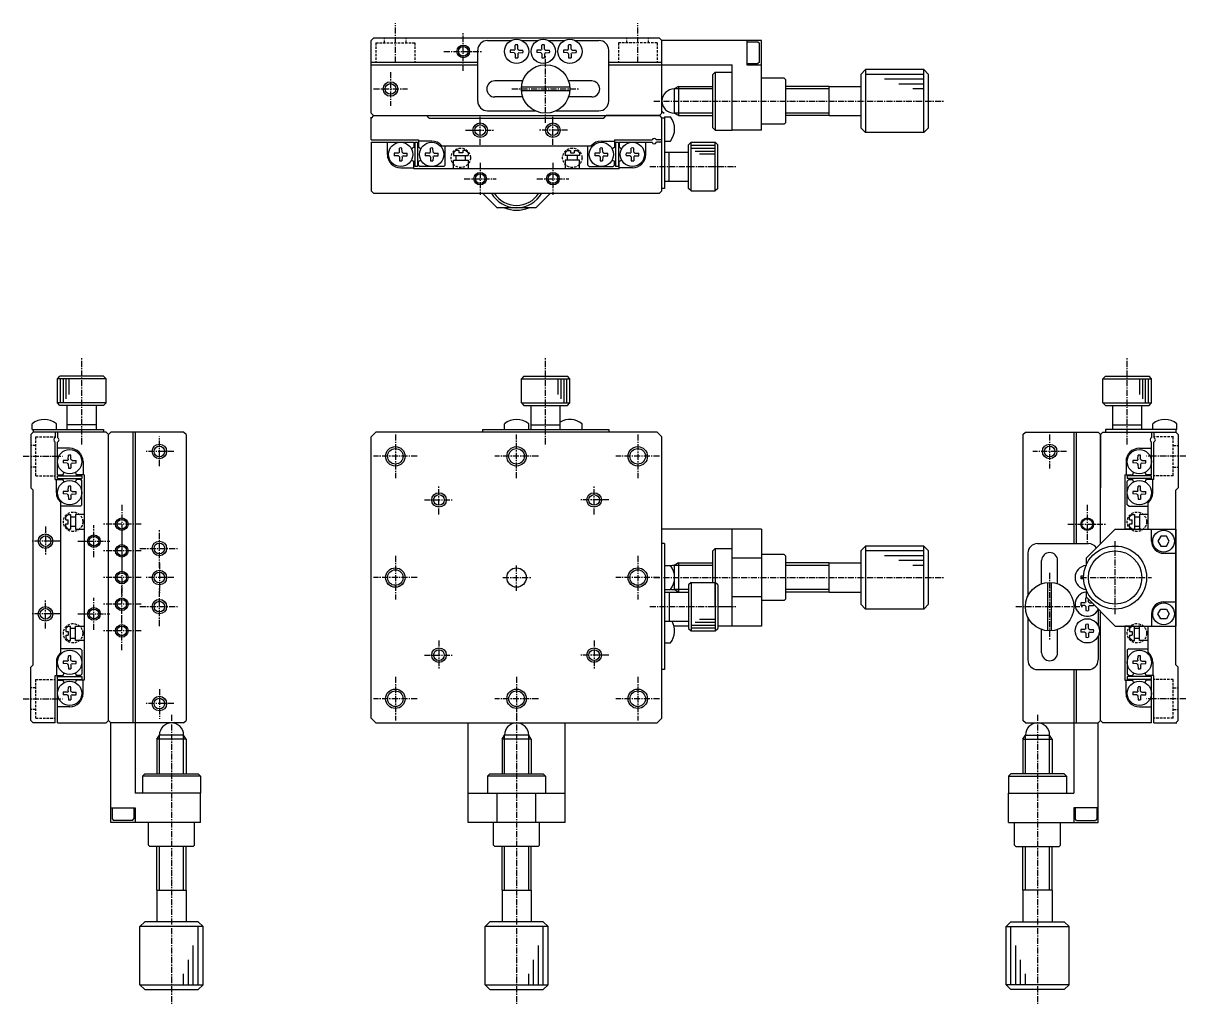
# Model space of a CAD drawing. Extents: x 545 to 784, y 144 to 447.
# Drawn here: x 544.7 to 784.4, y 246.4 to 447.2 of the extents above; entities that cross this region are included whole.
import ezdxf

# ---------------------------------------------------------------- set-up
doc = ezdxf.new("R2010")
doc.units = 0
doc.linetypes.add('CENTER', pattern=[2, 1.25, -0.25, 0.25, -0.25])
doc.linetypes.add('DASHED', pattern=[0.75, 0.5, -0.25])
doc.layers.get('0').update_dxf_attribs({"linetype": 'CONTINUOUS'})
doc.layers.add('CENTER', color=1, linetype='CENTER')

msp = doc.modelspace()

# ---------------------------------------------------------------- linework, layer by layer
at = {"color": 7, "linetype": 'CONTINUOUS'}
for p, q in [((616.91, 444.13), (616.41, 443.63)), ((616.41, 428.63), (616.41, 443.63)), ((675.91, 444.13), (616.91, 444.13)), ((640.41, 443.63), (645.32, 443.63)), ((647.5, 443.63), (650.82, 443.63)), ((653, 443.63), (656.32, 443.63)), ((658.5, 443.63), (663.41, 443.63)), ((675.91, 444.13), (676.41, 443.63)), ((676.41, 428.63), (676.41, 443.63)), ((696.91, 443.63), (676.41, 443.63)), ((693.91, 443.63), (693.91, 438.63)), ((696.91, 425.13), (696.91, 443.63)), ((638.41, 431.13), (638.41, 441.63)), ((645.91, 441.65), (645.09, 441.64)), ((645.91, 441.65), (646.08, 441.73)), ((646.14, 441.86), (646.08, 441.73)), ((646.14, 441.86), (646.15, 442.7)), ((646.69, 441.86), (646.67, 442.7)), ((646.69, 441.86), (646.75, 441.73)), ((646.91, 441.65), (646.75, 441.73)), ((646.91, 441.65), (647.74, 441.64)), ((651.41, 441.65), (650.59, 441.64)), ((651.41, 441.65), (651.58, 441.73)), ((651.64, 441.86), (651.58, 441.73)), ((651.64, 441.86), (651.65, 442.7)), ((652.19, 441.86), (652.17, 442.7)), ((652.19, 441.86), (652.25, 441.73)), ((652.41, 441.65), (652.25, 441.73)), ((652.41, 441.65), (653.24, 441.64)), ((656.91, 441.65), (656.09, 441.64)), ((656.91, 441.65), (657.08, 441.73)), ((657.14, 441.86), (657.08, 441.73)), ((657.14, 441.86), (657.15, 442.7)), ((657.69, 441.86), (657.67, 442.7)), ((657.69, 441.86), (657.75, 441.73)), ((657.91, 441.65), (657.75, 441.73)), ((657.91, 441.65), (658.74, 441.64)), ((665.41, 431.13), (665.41, 441.63)), ((693.91, 443.38), (696.21, 443.38)), ((696.21, 443.38), (696.51, 443.08)), ((696.51, 439.18), (696.51, 443.08)), ((616.41, 439.13), (638.41, 439.13)), ((645.91, 441.1), (645.09, 441.12)), ((645.91, 441.1), (646.08, 441.03)), ((646.14, 440.9), (646.08, 441.03)), ((646.14, 440.9), (646.15, 440.05)), ((646.69, 440.9), (646.67, 440.05)), ((646.69, 440.9), (646.75, 441.03)), ((646.91, 441.1), (646.75, 441.03)), ((646.91, 441.1), (647.74, 441.12)), ((651.41, 441.1), (650.59, 441.12)), ((651.41, 441.1), (651.58, 441.03)), ((651.64, 440.9), (651.58, 441.03)), ((651.64, 440.9), (651.65, 440.05)), ((652.19, 440.9), (652.17, 440.05)), ((652.19, 440.9), (652.25, 441.03)), ((652.41, 441.1), (652.25, 441.03)), ((652.41, 441.1), (653.24, 441.12)), ((656.91, 441.1), (656.09, 441.12)), ((656.91, 441.1), (657.08, 441.03)), ((657.14, 440.9), (657.08, 441.03)), ((657.14, 440.9), (657.15, 440.05)), ((657.69, 440.9), (657.67, 440.05)), ((657.69, 440.9), (657.75, 441.03)), ((657.91, 441.1), (657.75, 441.03)), ((657.91, 441.1), (658.74, 441.12)), ((665.41, 439.13), (676.41, 439.13)), ((693.91, 438.88), (696.21, 438.88)), ((696.51, 439.18), (696.21, 438.88)), ((616.41, 438.63), (638.41, 438.63)), ((665.41, 438.63), (676.41, 438.63)), ((676.41, 438.63), (690.91, 438.63)), ((686.91, 436.63), (687.41, 437.13)), ((686.91, 425.63), (686.91, 436.63)), ((687.41, 437.13), (687.41, 425.13)), ((687.41, 437.13), (690.91, 437.13)), ((690.91, 425.13), (690.91, 438.63)), ((693.91, 438.63), (696.91, 438.63)), ((717.41, 436.63), (718.41, 437.63)), ((717.41, 436.63), (717.41, 425.63)), ((718.41, 437.63), (718.41, 424.63)), ((730.41, 437.63), (718.41, 437.63)), ((730.41, 424.63), (730.41, 437.63)), ((731.41, 436.63), (730.41, 437.63)), ((731.41, 425.63), (731.41, 436.63)), ((647.77, 435.28), (641.91, 435.28)), ((657.39, 434.03), (647.43, 434.03)), ((661.91, 435.28), (657.06, 435.28)), ((679.78, 434.13), (678.91, 433.63)), ((679.78, 434.13), (679.78, 428.13)), ((679.78, 434.13), (686.91, 434.13)), ((701.61, 435.88), (696.91, 435.88)), ((701.91, 435.58), (701.61, 435.88)), ((701.91, 435.58), (701.91, 426.68)), ((710.91, 434.13), (701.91, 434.13)), ((710.91, 428.13), (710.91, 434.13)), ((710.91, 434.13), (717.41, 434.13)), ((647.63, 431.98), (641.91, 431.98)), ((657.39, 433.23), (647.43, 433.23)), ((661.91, 431.98), (657.2, 431.98)), ((678.91, 433.63), (678.91, 428.63)), ((616.91, 428.13), (616.41, 428.63)), ((616.91, 428.13), (616.41, 427.63)), ((616.41, 423.13), (616.41, 427.83)), ((616.91, 428.13), (675.91, 428.13)), ((616.91, 428.13), (627.91, 428.13)), ((628.41, 427.63), (627.91, 428.13)), ((628.41, 427.63), (664.41, 427.63)), ((640.41, 429.13), (650.23, 429.13)), ((654.59, 429.13), (663.41, 429.13)), ((664.41, 427.63), (664.91, 428.13)), ((675.91, 428.13), (664.91, 428.13)), ((676.41, 428.63), (675.91, 428.13)), ((675.91, 428.13), (676.41, 427.63)), ((676.41, 429.05), (676.83, 428.63)), ((676.41, 412.63), (676.41, 427.63)), ((676.91, 427.63), (676.41, 427.63)), ((676.91, 427.88), (676.91, 413.13)), ((676.91, 427.88), (678.13, 427.88)), ((679.78, 428.13), (678.91, 428.63)), ((679.78, 428.13), (686.91, 428.13)), ((710.91, 428.13), (701.91, 428.13)), ((710.91, 428.13), (717.41, 428.13)), ((686.91, 425.63), (687.41, 425.13)), ((687.41, 425.13), (690.91, 425.13)), ((696.91, 425.13), (690.91, 425.13)), ((701.61, 426.38), (696.91, 426.38)), ((701.91, 426.68), (701.61, 426.38)), ((717.41, 425.63), (718.41, 424.63)), ((730.41, 424.63), (718.41, 424.63)), ((731.41, 425.63), (730.41, 424.63)), ((616.41, 423.13), (626.21, 423.13)), ((616.41, 422.63), (625.21, 422.63)), ((616.41, 422.63), (616.41, 412.63)), ((619.76, 420.13), (619.76, 422.63)), ((625.21, 422.63), (625.21, 421.54)), ((625.41, 422.63), (625.41, 417.63)), ((625.41, 422.63), (626.01, 422.63)), ((626.01, 422.63), (626.01, 417.63)), ((626.21, 423.13), (626.21, 421.54)), ((628.91, 422.88), (626.21, 422.88)), ((663.91, 422.88), (666.61, 422.88)), ((666.61, 423.13), (674.35, 423.13)), ((666.61, 423.13), (666.61, 421.54)), ((666.81, 422.63), (666.81, 417.63)), ((666.81, 422.63), (667.41, 422.63)), ((667.41, 422.63), (667.41, 417.63)), ((667.61, 422.63), (674.35, 422.63)), ((667.61, 422.63), (667.61, 421.54)), ((673.06, 420.13), (673.06, 422.63)), ((676.41, 423.13), (675.27, 423.13)), ((676.41, 422.63), (675.27, 422.63)), ((676.91, 422.88), (678.13, 422.88)), ((681.91, 422.13), (682.41, 422.63)), ((681.91, 413.13), (681.91, 422.13)), ((682.41, 412.63), (682.41, 422.63)), ((682.41, 422.63), (687.41, 422.63)), ((687.41, 412.63), (687.41, 422.63)), ((687.41, 422.63), (687.91, 422.13)), ((687.91, 413.13), (687.91, 422.13)), ((622.03, 420.4), (621.19, 420.39)), ((622.03, 419.85), (621.19, 419.87)), ((622.03, 420.4), (622.16, 420.46)), ((622.03, 419.85), (622.16, 419.79)), ((622.24, 420.63), (622.16, 420.46)), ((622.24, 419.63), (622.16, 419.79)), ((622.24, 420.63), (622.25, 421.45)), ((622.24, 419.63), (622.25, 418.8)), ((622.79, 420.63), (622.77, 421.45)), ((622.79, 419.63), (622.77, 418.8)), ((622.79, 420.63), (622.86, 420.46)), ((622.79, 419.63), (622.86, 419.79)), ((622.99, 420.4), (622.86, 420.46)), ((622.99, 419.85), (622.86, 419.79)), ((622.99, 420.4), (623.84, 420.39)), ((622.99, 419.85), (623.84, 419.87)), ((628.43, 420.4), (627.59, 420.39)), ((628.43, 419.85), (627.59, 419.87)), ((628.43, 420.4), (628.56, 420.46)), ((628.43, 419.85), (628.56, 419.79)), ((628.64, 420.63), (628.56, 420.46)), ((628.64, 419.63), (628.56, 419.79)), ((628.64, 420.63), (628.65, 421.45)), ((628.64, 419.63), (628.65, 418.8)), ((629.19, 420.63), (629.17, 421.45)), ((629.19, 419.63), (629.17, 418.8)), ((629.19, 420.63), (629.26, 420.46)), ((629.19, 419.63), (629.26, 419.79)), ((629.39, 420.4), (629.26, 420.46)), ((629.39, 419.85), (629.26, 419.79)), ((629.39, 420.4), (630.24, 420.39)), ((629.39, 419.85), (630.24, 419.87)), ((630.99, 421.93), (661.83, 421.93)), ((631.71, 417.93), (631.71, 421.93)), ((633.41, 420.43), (633.91, 420.93)), ((633.41, 420.43), (633.41, 419.93)), ((633.41, 419.93), (636.41, 419.93)), ((634.51, 420.93), (633.91, 420.93)), ((633.91, 419.93), (633.91, 418.93)), ((634.51, 420.93), (634.51, 420.43)), ((635.31, 420.43), (634.51, 420.43)), ((635.31, 420.93), (635.31, 420.43)), ((635.91, 420.93), (635.31, 420.93)), ((636.41, 420.43), (635.91, 420.93)), ((635.91, 418.93), (635.91, 419.93)), ((636.41, 420.43), (636.41, 419.93)), ((656.41, 420.43), (656.91, 420.93)), ((656.41, 420.43), (656.41, 419.93)), ((659.41, 419.93), (656.41, 419.93)), ((656.91, 420.93), (657.51, 420.93)), ((656.91, 418.93), (656.91, 419.93)), ((657.51, 420.93), (657.51, 420.43)), ((657.51, 420.43), (658.31, 420.43)), ((658.31, 420.93), (658.31, 420.43)), ((658.31, 420.93), (658.91, 420.93)), ((659.41, 420.43), (658.91, 420.93)), ((658.91, 419.93), (658.91, 418.93)), ((659.41, 420.43), (659.41, 419.93)), ((661.11, 417.93), (661.11, 421.93)), ((663.43, 420.4), (662.59, 420.39)), ((663.43, 419.85), (662.59, 419.87)), ((663.43, 420.4), (663.56, 420.46)), ((663.43, 419.85), (663.56, 419.79)), ((663.64, 420.63), (663.56, 420.46)), ((663.64, 419.63), (663.56, 419.79)), ((663.64, 420.63), (663.65, 421.45)), ((663.64, 419.63), (663.65, 418.8)), ((664.19, 420.63), (664.17, 421.45)), ((664.19, 419.63), (664.17, 418.8)), ((664.19, 420.63), (664.26, 420.46)), ((664.19, 419.63), (664.26, 419.79)), ((664.39, 420.4), (664.26, 420.46)), ((664.39, 419.85), (664.26, 419.79)), ((664.39, 420.4), (665.24, 420.39)), ((664.39, 419.85), (665.24, 419.87)), ((669.83, 420.4), (668.99, 420.39)), ((669.83, 419.85), (668.99, 419.87)), ((669.83, 420.4), (669.96, 420.46)), ((669.83, 419.85), (669.96, 419.79)), ((670.04, 420.63), (669.96, 420.46)), ((670.04, 419.63), (669.96, 419.79)), ((670.04, 420.63), (670.05, 421.45)), ((670.04, 419.63), (670.05, 418.8)), ((670.59, 420.63), (670.57, 421.45)), ((670.59, 419.63), (670.57, 418.8)), ((670.59, 420.63), (670.66, 420.46)), ((670.59, 419.63), (670.66, 419.79)), ((670.79, 420.4), (670.66, 420.46)), ((670.79, 419.85), (670.66, 419.79)), ((670.79, 420.4), (671.64, 420.39)), ((670.79, 419.85), (671.64, 419.87)), ((676.91, 420.63), (681.91, 420.63)), ((677.91, 414.63), (677.91, 420.63)), ((622.51, 417.38), (625.21, 417.38)), ((625.21, 417.13), (625.21, 418.71)), ((626.01, 417.63), (625.41, 417.63)), ((626.21, 417.93), (626.21, 418.71)), ((626.21, 417.93), (626.51, 417.63)), ((631.41, 417.63), (626.51, 417.63)), ((631.71, 417.93), (631.41, 417.63)), ((633.41, 418.93), (636.41, 418.93)), ((633.41, 417.13), (633.41, 418.93)), ((636.41, 418.93), (636.41, 417.13)), ((659.41, 418.93), (656.41, 418.93)), ((656.41, 418.93), (656.41, 417.13)), ((659.41, 417.13), (659.41, 418.93)), ((661.11, 417.93), (661.41, 417.63)), ((661.41, 417.63), (666.31, 417.63)), ((666.61, 417.93), (666.31, 417.63)), ((666.61, 417.93), (666.61, 418.71)), ((667.41, 417.63), (666.81, 417.63)), ((667.61, 417.13), (667.61, 418.71)), ((670.31, 417.38), (667.61, 417.38)), ((667.61, 417.13), (625.21, 417.13)), ((616.41, 412.63), (616.91, 412.13)), ((676.41, 412.63), (675.91, 412.13)), ((676.91, 413.13), (676.41, 413.13)), ((676.91, 414.63), (681.91, 414.63)), ((682.41, 412.63), (681.91, 413.13)), ((682.41, 412.63), (687.41, 412.63)), ((687.91, 413.13), (687.41, 412.63)), ((616.91, 412.13), (675.91, 412.13)), ((642.32, 409.22), (639.41, 412.13)), ((650.41, 409.13), (653.41, 412.13)), ((650.41, 409.13), (642.54, 409.13)), ((551.74, 373.87), (552.24, 374.37)), ((561.24, 374.37), (552.24, 374.37)), ((561.24, 374.37), (561.74, 373.87)), ((647.91, 374.37), (647.41, 373.87)), ((647.91, 374.37), (656.91, 374.37)), ((657.41, 373.87), (656.91, 374.37)), ((767.87, 374.37), (767.37, 373.87)), ((767.87, 374.37), (776.87, 374.37)), ((777.37, 373.87), (776.87, 374.37)), ((561.74, 373.87), (551.74, 373.87)), ((551.74, 368.87), (551.74, 373.87)), ((561.74, 368.87), (561.74, 373.87)), ((647.41, 373.87), (657.41, 373.87)), ((647.41, 368.87), (647.41, 373.87)), ((657.41, 368.87), (657.41, 373.87)), ((767.37, 373.87), (777.37, 373.87)), ((767.37, 368.87), (767.37, 373.87)), ((777.37, 368.87), (777.37, 373.87)), ((561.74, 368.87), (551.74, 368.87)), ((552.24, 368.37), (551.74, 368.87)), ((561.24, 368.37), (552.24, 368.37)), ((553.74, 363.37), (553.74, 368.37)), ((559.74, 363.37), (559.74, 368.37)), ((561.74, 368.87), (561.24, 368.37)), ((647.41, 368.87), (657.41, 368.87)), ((647.41, 368.87), (647.91, 368.37)), ((647.91, 368.37), (656.91, 368.37)), ((649.41, 363.37), (649.41, 368.37)), ((655.41, 363.37), (655.41, 368.37)), ((656.91, 368.37), (657.41, 368.87)), ((767.37, 368.87), (777.37, 368.87)), ((767.37, 368.87), (767.87, 368.37)), ((767.87, 368.37), (776.87, 368.37)), ((769.37, 363.37), (769.37, 368.37)), ((775.37, 363.37), (775.37, 368.37)), ((776.87, 368.37), (777.37, 368.87)), ((546.49, 363.37), (546.49, 364.59)), ((551.49, 363.37), (551.49, 364.59)), ((643.91, 363.37), (643.91, 364.59)), ((648.91, 363.37), (648.91, 364.59)), ((659.91, 363.37), (659.91, 364.59)), ((777.62, 363.37), (777.62, 364.59)), ((782.62, 363.37), (782.62, 364.59)), ((546.24, 362.37), (546.74, 362.87)), ((546.24, 362.37), (546.24, 351.37)), ((546.49, 363.37), (561.24, 363.37)), ((546.74, 363.37), (546.74, 362.87)), ((561.74, 362.87), (546.74, 362.87)), ((551.24, 362.87), (551.24, 361.72)), ((551.74, 362.87), (551.74, 361.72)), ((559.74, 364.37), (553.74, 364.37)), ((561.24, 363.37), (561.24, 362.87)), ((561.74, 362.87), (562.24, 362.37)), ((562.24, 362.37), (562.74, 362.87)), ((562.24, 303.37), (562.24, 362.37)), ((562.24, 303.37), (562.24, 362.37)), ((577.74, 362.87), (562.74, 362.87)), ((567.24, 362.87), (567.24, 302.87)), ((567.74, 362.87), (567.74, 302.87)), ((578.24, 362.37), (577.74, 362.87)), ((578.24, 362.37), (578.24, 303.37)), ((616.41, 361.87), (617.41, 362.87)), ((675.41, 362.87), (617.41, 362.87)), ((639.41, 363.37), (665.41, 363.37)), ((639.41, 363.37), (639.41, 362.87)), ((649.41, 364.37), (655.41, 364.37)), ((665.41, 363.37), (665.41, 362.87)), ((675.41, 362.87), (676.41, 361.87)), ((750.87, 362.37), (751.37, 362.87)), ((750.87, 362.37), (750.87, 303.37)), ((751.37, 362.87), (766.37, 362.87)), ((761.37, 362.87), (761.37, 339.87)), ((761.87, 362.87), (761.87, 339.87)), ((766.87, 362.37), (766.37, 362.87)), ((767.37, 362.87), (766.87, 362.37)), ((766.87, 362.37), (766.87, 351.37)), ((766.87, 339.87), (766.87, 362.37)), ((767.37, 362.87), (782.37, 362.87)), ((782.62, 363.37), (767.87, 363.37)), ((767.87, 363.37), (767.87, 362.87)), ((769.37, 364.37), (775.37, 364.37)), ((777.37, 362.87), (777.37, 361.72)), ((777.87, 362.87), (777.87, 361.72)), ((782.37, 363.37), (782.37, 362.87)), ((782.87, 362.37), (782.37, 362.87)), ((782.87, 362.37), (782.87, 351.37)), ((551.24, 353.07), (551.24, 360.81)), ((551.74, 354.07), (551.74, 360.81)), ((616.41, 303.87), (616.41, 361.87)), ((676.41, 303.87), (676.41, 361.87)), ((777.37, 354.07), (777.37, 360.81)), ((777.87, 353.07), (777.87, 360.81)), ((554.24, 359.52), (551.74, 359.52)), ((553.96, 357.25), (553.98, 358.09)), ((554.51, 357.25), (554.5, 358.09)), ((774.59, 357.25), (774.61, 358.09)), ((774.87, 359.52), (777.37, 359.52)), ((775.14, 357.25), (775.13, 358.09)), ((553.74, 357.04), (552.91, 357.03)), ((553.74, 356.49), (552.91, 356.51)), ((553.74, 357.04), (553.9, 357.11)), ((553.74, 356.49), (553.9, 356.42)), ((553.96, 357.25), (553.9, 357.11)), ((553.96, 356.28), (553.9, 356.42)), ((553.96, 356.28), (553.98, 355.44)), ((554.51, 356.28), (554.5, 355.44)), ((554.51, 357.25), (554.57, 357.11)), ((554.51, 356.28), (554.57, 356.42)), ((554.74, 357.04), (554.57, 357.11)), ((554.74, 356.49), (554.57, 356.42)), ((554.74, 357.04), (555.56, 357.03)), ((554.74, 356.49), (555.56, 356.51)), ((556.99, 356.77), (556.99, 354.07)), ((772.12, 356.77), (772.12, 354.07)), ((774.37, 357.04), (773.54, 357.03)), ((774.37, 356.49), (773.54, 356.51)), ((774.37, 357.04), (774.53, 357.11)), ((774.37, 356.49), (774.53, 356.42)), ((774.59, 357.25), (774.53, 357.11)), ((774.59, 356.28), (774.53, 356.42)), ((774.59, 356.28), (774.61, 355.44)), ((775.14, 356.28), (775.13, 355.44)), ((775.14, 357.25), (775.2, 357.11)), ((775.14, 356.28), (775.2, 356.42)), ((775.36, 357.04), (775.2, 357.11)), ((775.36, 356.49), (775.2, 356.42)), ((775.36, 357.04), (776.19, 357.03)), ((775.36, 356.49), (776.19, 356.51)), ((551.24, 353.07), (552.82, 353.07)), ((551.49, 350.37), (551.49, 353.07)), ((551.74, 354.07), (552.82, 354.07)), ((551.74, 353.87), (556.74, 353.87)), ((551.74, 353.27), (551.74, 353.87)), ((551.74, 353.27), (556.74, 353.27)), ((557.24, 354.07), (555.65, 354.07)), ((556.44, 353.07), (555.65, 353.07)), ((556.44, 353.07), (556.74, 352.77)), ((556.74, 353.87), (556.74, 353.27)), ((556.74, 347.87), (556.74, 352.77)), ((557.24, 354.07), (557.24, 311.67)), ((771.87, 354.07), (773.45, 354.07)), ((771.87, 354.07), (771.87, 342.87)), ((777.37, 353.87), (772.37, 353.87)), ((772.37, 353.87), (772.37, 353.27)), ((777.37, 353.27), (772.37, 353.27)), ((772.67, 353.07), (772.37, 352.77)), ((772.37, 347.87), (772.37, 352.77)), ((772.67, 353.07), (773.45, 353.07)), ((777.37, 354.07), (776.28, 354.07)), ((777.87, 353.07), (776.28, 353.07)), ((777.37, 353.27), (777.37, 353.87)), ((777.62, 350.37), (777.62, 353.07)), ((546.74, 350.87), (546.24, 351.37)), ((546.74, 314.87), (546.74, 350.87)), ((553.74, 350.64), (552.91, 350.63)), ((553.74, 350.09), (552.91, 350.11)), ((553.74, 350.64), (553.9, 350.71)), ((553.74, 350.09), (553.9, 350.02)), ((553.96, 350.85), (553.9, 350.71)), ((553.96, 350.85), (553.98, 351.69)), ((554.51, 350.85), (554.5, 351.69)), ((554.51, 350.85), (554.57, 350.71)), ((554.74, 350.64), (554.57, 350.71)), ((554.74, 350.09), (554.57, 350.02)), ((554.74, 350.64), (555.56, 350.63)), ((554.74, 350.09), (555.56, 350.11)), ((774.37, 350.64), (773.54, 350.63)), ((774.37, 350.09), (773.54, 350.11)), ((774.37, 350.64), (774.53, 350.71)), ((774.37, 350.09), (774.53, 350.02)), ((774.59, 350.85), (774.53, 350.71)), ((774.59, 350.85), (774.61, 351.69)), ((775.14, 350.85), (775.13, 351.69)), ((775.14, 350.85), (775.2, 350.71)), ((775.36, 350.64), (775.2, 350.71)), ((775.36, 350.09), (775.2, 350.02)), ((775.36, 350.64), (776.19, 350.63)), ((775.36, 350.09), (776.19, 350.11)), ((782.87, 351.37), (782.37, 350.87)), ((782.37, 314.87), (782.37, 350.87)), ((552.44, 317.44), (552.44, 348.29)), ((553.96, 349.88), (553.9, 350.02)), ((553.96, 349.88), (553.98, 349.04)), ((554.51, 349.88), (554.5, 349.04)), ((554.51, 349.88), (554.57, 350.02)), ((556.44, 347.57), (556.74, 347.87)), ((772.67, 347.57), (772.37, 347.87)), ((774.59, 349.88), (774.53, 350.02)), ((774.59, 349.88), (774.61, 349.04)), ((775.14, 349.88), (775.13, 349.04)), ((775.14, 349.88), (775.2, 350.02)), ((776.67, 342.87), (776.67, 348.29)), ((556.44, 347.57), (552.44, 347.57)), ((553.94, 345.87), (553.44, 345.37)), ((553.44, 344.77), (553.44, 345.37)), ((553.94, 345.87), (554.44, 345.87)), ((554.44, 345.87), (554.44, 342.87)), ((554.44, 345.37), (555.44, 345.37)), ((555.44, 345.87), (555.44, 342.87)), ((557.24, 345.87), (555.44, 345.87)), ((772.67, 347.57), (776.67, 347.57)), ((773.37, 345.87), (772.87, 345.37)), ((772.87, 344.77), (772.87, 345.37)), ((773.37, 345.87), (773.87, 345.87)), ((773.87, 345.87), (773.87, 342.87)), ((773.87, 345.37), (774.87, 345.37)), ((774.87, 345.87), (774.87, 342.87)), ((776.67, 345.87), (774.87, 345.87)), ((553.44, 344.77), (553.94, 344.77)), ((553.44, 343.97), (553.94, 343.97)), ((553.44, 343.37), (553.44, 343.97)), ((553.94, 342.87), (553.44, 343.37)), ((553.94, 343.97), (553.94, 344.77)), ((555.44, 343.37), (554.44, 343.37)), ((772.87, 344.77), (773.37, 344.77)), ((772.87, 343.97), (773.37, 343.97)), ((772.87, 343.37), (772.87, 343.97)), ((773.37, 342.87), (772.87, 343.37)), ((773.37, 343.97), (773.37, 344.77)), ((774.87, 343.37), (773.87, 343.37)), ((553.94, 342.87), (554.44, 342.87)), ((555.44, 342.87), (557.24, 342.87)), ((564.99, 342.37), (564.99, 334.37)), ((696.91, 342.87), (676.41, 342.87)), ((690.91, 322.87), (690.91, 342.87)), ((696.91, 342.87), (696.91, 322.87)), ((763.87, 336.87), (769.87, 342.87)), ((769.87, 342.87), (782.37, 342.87)), ((773.67, 342.87), (771.87, 342.87)), ((775.17, 342.87), (774.67, 342.87)), ((777.37, 340.37), (777.37, 342.87)), ((779.29, 341.37), (778.71, 340.37)), ((780.44, 341.37), (779.29, 341.37)), ((781.02, 340.37), (780.44, 341.37)), ((782.37, 342.87), (782.37, 322.87)), ((676.91, 339.87), (676.41, 339.87)), ((676.91, 339.87), (676.91, 313.87)), ((686.91, 338.37), (687.41, 338.87)), ((686.91, 331.87), (686.91, 338.37)), ((687.41, 338.87), (687.41, 331.87)), ((687.41, 338.87), (690.91, 338.87)), ((717.41, 338.37), (718.41, 339.37)), ((717.41, 338.37), (717.41, 327.37)), ((730.41, 339.37), (718.41, 339.37)), ((718.41, 339.37), (718.41, 326.37)), ((730.41, 326.37), (730.41, 339.37)), ((731.41, 338.37), (730.41, 339.37)), ((731.41, 327.37), (731.41, 338.37)), ((753.87, 339.87), (764.37, 339.87)), ((778.71, 340.37), (779.29, 339.37)), ((779.29, 339.37), (780.44, 339.37)), ((780.44, 339.37), (781.02, 340.37)), ((679.78, 335.87), (678.91, 335.37)), ((679.78, 335.87), (686.91, 335.87)), ((679.78, 335.87), (679.78, 329.87)), ((696.91, 336.87), (690.91, 336.87)), ((701.61, 337.62), (696.91, 337.62)), ((701.91, 337.32), (701.61, 337.62)), ((701.91, 337.32), (701.91, 328.42)), ((710.91, 335.87), (701.91, 335.87)), ((710.91, 329.87), (710.91, 335.87)), ((710.91, 335.87), (717.41, 335.87)), ((751.87, 337.87), (751.87, 329.05)), ((754.72, 331.65), (754.72, 336.37)), ((758.02, 331.51), (758.02, 336.37)), ((763.87, 336.87), (763.87, 335.37)), ((779.87, 337.87), (782.37, 337.87)), ((676.41, 333.87), (676.41, 333.87)), ((676.91, 335.37), (678.13, 335.37)), ((678.91, 335.37), (678.91, 333.75)), ((678.91, 331.98), (678.91, 330.37)), ((682.41, 331.87), (681.91, 331.37)), ((681.91, 331.37), (681.91, 322.37)), ((682.41, 331.87), (682.41, 321.87)), ((682.41, 331.87), (687.41, 331.87)), ((687.41, 326.87), (687.41, 331.87)), ((687.41, 331.87), (687.41, 321.87)), ((687.91, 331.37), (687.41, 331.87)), ((687.91, 331.37), (687.91, 322.37)), ((755.97, 321.88), (755.97, 331.85)), ((756.77, 321.88), (756.77, 331.85)), ((763.37, 333.14), (762.79, 333.13)), ((763.37, 332.6), (762.79, 332.61)), ((676.91, 330.37), (678.13, 330.37)), ((676.91, 329.87), (681.91, 329.87)), ((677.91, 329.87), (677.91, 323.87)), ((679.78, 329.87), (678.91, 330.37)), ((696.91, 328.87), (690.91, 328.87)), ((710.91, 329.87), (701.91, 329.87)), ((710.91, 329.87), (717.41, 329.87)), ((763.84, 327.87), (763.86, 328.69)), ((763.87, 330.37), (763.87, 328.87)), ((763.87, 328.87), (769.87, 322.87)), ((687.91, 326.87), (690.91, 326.87)), ((701.61, 328.12), (696.91, 328.12)), ((701.91, 328.42), (701.61, 328.12)), ((717.41, 327.37), (718.41, 326.37)), ((730.41, 326.37), (718.41, 326.37)), ((731.41, 327.37), (730.41, 326.37)), ((763.63, 327.64), (762.79, 327.63)), ((763.63, 327.09), (762.79, 327.11)), ((763.63, 327.64), (763.77, 327.7)), ((763.63, 327.09), (763.77, 327.03)), ((763.84, 327.87), (763.77, 327.7)), ((763.84, 326.87), (763.77, 327.03)), ((763.84, 326.87), (763.86, 326.04)), ((764.39, 327.87), (764.38, 328.35)), ((764.39, 326.87), (764.38, 326.04)), ((764.39, 327.87), (764.46, 327.7)), ((764.39, 326.87), (764.46, 327.03)), ((764.6, 327.64), (764.46, 327.7)), ((764.6, 327.09), (764.46, 327.03)), ((764.6, 327.64), (765.1, 327.63)), ((764.6, 327.09), (765.44, 327.11)), ((766.37, 326.28), (766.37, 322.96)), ((778.71, 325.37), (779.29, 326.37)), ((779.29, 326.37), (780.44, 326.37)), ((779.87, 327.87), (782.37, 327.87)), ((780.44, 326.37), (781.02, 325.37)), ((676.91, 323.87), (681.91, 323.87)), ((751.87, 324.69), (751.87, 315.87)), ((766.87, 303.37), (766.87, 325.87)), ((777.37, 325.37), (777.37, 322.87)), ((779.29, 324.37), (778.71, 325.37)), ((780.44, 324.37), (779.29, 324.37)), ((781.02, 325.37), (780.44, 324.37)), ((553.94, 322.87), (553.44, 322.37)), ((553.44, 322.37), (553.44, 321.77)), ((553.44, 321.77), (553.94, 321.77)), ((553.94, 322.87), (554.44, 322.87)), ((553.94, 321.77), (553.94, 320.97)), ((554.44, 319.87), (554.44, 322.87)), ((555.44, 322.37), (554.44, 322.37)), ((555.44, 322.87), (557.24, 322.87)), ((555.44, 319.87), (555.44, 322.87)), ((676.41, 322.87), (676.41, 322.87)), ((681.91, 322.87), (678.88, 322.87)), ((681.91, 322.37), (682.41, 321.87)), ((682.41, 321.87), (687.41, 321.87)), ((687.41, 321.87), (687.91, 322.37)), ((696.91, 322.87), (687.91, 322.87)), ((754.72, 317.37), (754.72, 322.08)), ((758.02, 317.37), (758.02, 322.22)), ((763.63, 322.14), (762.79, 322.13)), ((763.63, 321.59), (762.79, 321.61)), ((763.63, 322.14), (763.77, 322.2)), ((763.63, 321.59), (763.77, 321.53)), ((763.84, 322.37), (763.77, 322.2)), ((763.84, 321.37), (763.77, 321.53)), ((763.84, 322.37), (763.86, 323.19)), ((763.84, 321.37), (763.86, 320.54)), ((764.39, 322.37), (764.38, 323.19)), ((764.39, 321.37), (764.38, 320.54)), ((764.39, 322.37), (764.46, 322.2)), ((764.39, 321.37), (764.46, 321.53)), ((764.6, 322.14), (764.46, 322.2)), ((764.6, 321.59), (764.46, 321.53)), ((764.6, 322.14), (765.44, 322.13)), ((764.6, 321.59), (765.44, 321.61)), ((769.87, 322.87), (782.37, 322.87)), ((771.87, 322.87), (771.87, 311.67)), ((773.67, 322.87), (771.87, 322.87)), ((773.37, 322.87), (772.87, 322.37)), ((772.87, 322.37), (772.87, 321.77)), ((772.87, 321.77), (773.37, 321.77)), ((773.37, 321.77), (773.37, 320.97)), ((773.87, 319.87), (773.87, 322.87)), ((774.87, 322.37), (773.87, 322.37)), ((775.17, 322.87), (774.67, 322.87)), ((774.87, 319.87), (774.87, 322.87)), ((776.67, 317.44), (776.67, 322.87)), ((553.44, 320.97), (553.94, 320.97)), ((553.44, 320.97), (553.44, 320.37)), ((553.94, 319.87), (553.44, 320.37)), ((553.94, 319.87), (554.44, 319.87)), ((554.44, 320.37), (555.44, 320.37)), ((557.24, 319.87), (555.44, 319.87)), ((676.91, 319.37), (678.13, 319.37)), ((766.37, 320.78), (766.37, 315.87)), ((772.87, 320.97), (773.37, 320.97)), ((772.87, 320.97), (772.87, 320.37)), ((773.37, 319.87), (772.87, 320.37)), ((773.37, 319.87), (773.87, 319.87)), ((773.87, 320.37), (774.87, 320.37)), ((776.67, 319.87), (774.87, 319.87)), ((556.44, 318.17), (552.44, 318.17)), ((553.96, 315.85), (553.98, 316.69)), ((554.51, 315.85), (554.5, 316.69)), ((556.44, 318.17), (556.74, 317.87)), ((556.74, 317.87), (556.74, 312.97)), ((772.67, 318.17), (772.37, 317.87)), ((772.37, 317.87), (772.37, 312.97)), ((772.67, 318.17), (776.67, 318.17)), ((774.59, 315.85), (774.61, 316.69)), ((775.14, 315.85), (775.13, 316.69)), ((546.74, 314.87), (546.24, 314.37)), ((546.24, 303.37), (546.24, 314.37)), ((551.49, 315.37), (551.49, 312.67)), ((553.74, 315.64), (552.91, 315.63)), ((553.74, 315.09), (552.91, 315.11)), ((553.74, 315.64), (553.9, 315.71)), ((553.74, 315.09), (553.9, 315.02)), ((553.96, 315.85), (553.9, 315.71)), ((553.96, 314.88), (553.9, 315.02)), ((553.96, 314.88), (553.98, 314.04)), ((554.51, 314.88), (554.5, 314.04)), ((554.51, 315.85), (554.57, 315.71)), ((554.51, 314.88), (554.57, 315.02)), ((554.74, 315.64), (554.57, 315.71)), ((554.74, 315.09), (554.57, 315.02)), ((554.74, 315.64), (555.56, 315.63)), ((554.74, 315.09), (555.56, 315.11)), ((766.87, 303.37), (766.87, 314.37)), ((774.37, 315.64), (773.54, 315.63)), ((774.37, 315.09), (773.54, 315.11)), ((774.37, 315.64), (774.53, 315.71)), ((774.37, 315.09), (774.53, 315.02)), ((774.59, 315.85), (774.53, 315.71)), ((774.59, 314.88), (774.53, 315.02)), ((774.59, 314.88), (774.61, 314.04)), ((775.14, 314.88), (775.13, 314.04)), ((775.14, 315.85), (775.2, 315.71)), ((775.14, 314.88), (775.2, 315.02)), ((775.36, 315.64), (775.2, 315.71)), ((775.36, 315.09), (775.2, 315.02)), ((775.36, 315.64), (776.19, 315.63)), ((775.36, 315.09), (776.19, 315.11)), ((777.62, 315.37), (777.62, 312.67)), ((782.37, 314.87), (782.87, 314.37)), ((782.87, 303.37), (782.87, 314.37)), ((551.24, 302.87), (551.24, 312.67)), ((551.24, 312.67), (552.82, 312.67)), ((551.74, 312.47), (556.74, 312.47)), ((551.74, 311.87), (551.74, 312.47)), ((551.74, 311.87), (556.74, 311.87)), ((556.44, 312.67), (555.65, 312.67)), ((556.44, 312.67), (556.74, 312.97)), ((556.74, 312.47), (556.74, 311.87)), ((676.91, 313.87), (676.41, 313.87)), ((753.87, 313.87), (764.37, 313.87)), ((761.37, 313.87), (761.37, 302.87)), ((761.87, 313.87), (761.87, 302.87)), ((772.67, 312.67), (772.37, 312.97)), ((777.37, 312.47), (772.37, 312.47)), ((772.37, 312.47), (772.37, 311.87)), ((777.37, 311.87), (772.37, 311.87)), ((772.67, 312.67), (773.45, 312.67)), ((777.87, 312.67), (776.28, 312.67)), ((777.37, 311.87), (777.37, 312.47)), ((777.87, 302.87), (777.87, 312.67)), ((551.74, 302.87), (551.74, 311.67)), ((551.74, 311.67), (552.82, 311.67)), ((553.74, 309.24), (553.9, 309.31)), ((553.96, 309.45), (553.9, 309.31)), ((553.96, 309.45), (553.98, 310.29)), ((554.51, 309.45), (554.5, 310.29)), ((554.51, 309.45), (554.57, 309.31)), ((554.74, 309.24), (554.57, 309.31)), ((557.24, 311.67), (555.65, 311.67)), ((556.99, 308.97), (556.99, 311.67)), ((771.87, 311.67), (773.45, 311.67)), ((772.12, 308.97), (772.12, 311.67)), ((774.37, 309.24), (774.53, 309.31)), ((774.59, 309.45), (774.53, 309.31)), ((774.59, 309.45), (774.61, 310.29)), ((775.14, 309.45), (775.13, 310.29)), ((775.14, 309.45), (775.2, 309.31)), ((775.36, 309.24), (775.2, 309.31)), ((777.37, 311.67), (776.28, 311.67)), ((777.37, 302.87), (777.37, 311.67)), ((553.74, 309.24), (552.91, 309.23)), ((553.74, 308.69), (552.91, 308.71)), ((553.74, 308.69), (553.9, 308.62)), ((553.96, 308.48), (553.9, 308.62)), ((553.96, 308.48), (553.98, 307.64)), ((554.51, 308.48), (554.5, 307.64)), ((554.51, 308.48), (554.57, 308.62)), ((554.74, 308.69), (554.57, 308.62)), ((554.74, 309.24), (555.56, 309.23)), ((554.74, 308.69), (555.56, 308.71)), ((774.37, 309.24), (773.54, 309.23)), ((774.37, 308.69), (773.54, 308.71)), ((774.37, 308.69), (774.53, 308.62)), ((774.59, 308.48), (774.53, 308.62)), ((774.59, 308.48), (774.61, 307.64)), ((775.14, 308.48), (775.13, 307.64)), ((775.14, 308.48), (775.2, 308.62)), ((775.36, 308.69), (775.2, 308.62)), ((775.36, 309.24), (776.19, 309.23)), ((775.36, 308.69), (776.19, 308.71)), ((554.24, 306.22), (551.74, 306.22)), ((774.87, 306.22), (777.37, 306.22)), ((546.24, 303.37), (546.74, 302.87)), ((551.24, 302.87), (546.74, 302.87)), ((551.74, 302.87), (561.74, 302.87)), ((561.74, 302.87), (562.24, 303.37)), ((562.24, 303.37), (562.74, 302.87)), ((577.74, 302.87), (562.74, 302.87)), ((562.74, 282.37), (562.74, 302.87)), ((567.74, 302.87), (567.74, 288.37)), ((577.74, 302.87), (578.24, 303.37)), ((617.41, 302.87), (616.41, 303.87)), ((617.41, 302.87), (675.41, 302.87)), ((636.41, 282.37), (636.41, 302.87)), ((656.41, 282.37), (656.41, 302.87)), ((675.41, 302.87), (676.41, 303.87)), ((751.37, 302.87), (750.87, 303.37)), ((751.37, 302.87), (766.37, 302.87)), ((761.37, 302.87), (761.37, 288.37)), ((766.87, 303.37), (766.37, 302.87)), ((766.37, 282.37), (766.37, 302.87)), ((767.37, 302.87), (766.87, 303.37)), ((777.37, 302.87), (767.37, 302.87)), ((777.87, 302.87), (782.57, 302.87)), ((782.87, 303.37), (782.37, 302.87)), ((572.24, 299.5), (572.74, 300.37)), ((577.74, 300.37), (572.74, 300.37)), ((578.24, 299.5), (577.74, 300.37)), ((643.41, 299.5), (643.91, 300.37)), ((648.91, 300.37), (643.91, 300.37)), ((649.41, 299.5), (648.91, 300.37)), ((750.87, 299.5), (751.37, 300.37)), ((751.37, 300.37), (756.37, 300.37)), ((756.87, 299.5), (756.37, 300.37)), ((578.24, 299.5), (572.24, 299.5)), ((572.24, 299.5), (572.24, 292.37)), ((578.24, 299.5), (578.24, 292.37)), ((643.41, 299.5), (643.41, 292.37)), ((649.41, 299.5), (643.41, 299.5)), ((649.41, 299.5), (649.41, 292.37)), ((750.87, 299.5), (750.87, 292.37)), ((750.87, 299.5), (756.87, 299.5)), ((756.87, 299.5), (756.87, 292.37)), ((569.74, 292.37), (569.24, 291.87)), ((569.24, 291.87), (569.24, 288.37)), ((581.24, 291.87), (569.24, 291.87)), ((569.74, 292.37), (580.74, 292.37)), ((580.74, 292.37), (581.24, 291.87)), ((581.24, 291.87), (581.24, 288.37)), ((640.91, 292.37), (640.41, 291.87)), ((652.41, 291.87), (640.41, 291.87)), ((640.41, 291.87), (640.41, 288.37)), ((640.91, 292.37), (651.91, 292.37)), ((651.91, 292.37), (652.41, 291.87)), ((652.41, 291.87), (652.41, 288.37)), ((748.37, 292.37), (747.87, 291.87)), ((747.87, 291.87), (759.87, 291.87)), ((747.87, 291.87), (747.87, 288.37)), ((759.37, 292.37), (748.37, 292.37)), ((759.37, 292.37), (759.87, 291.87)), ((759.87, 291.87), (759.87, 288.37)), ((581.24, 288.37), (567.74, 288.37)), ((581.24, 282.37), (581.24, 288.37)), ((636.41, 288.37), (656.41, 288.37)), ((642.41, 282.37), (642.41, 288.37)), ((650.41, 282.37), (650.41, 288.37)), ((747.87, 288.37), (761.37, 288.37)), ((747.87, 282.37), (747.87, 288.37)), ((562.74, 285.37), (567.74, 285.37)), ((562.99, 285.37), (562.99, 283.07)), ((567.49, 285.37), (567.49, 283.07)), ((567.74, 285.37), (567.74, 282.37)), ((761.37, 285.37), (761.37, 282.37)), ((766.37, 285.37), (761.37, 285.37)), ((761.62, 285.37), (761.62, 283.07)), ((766.12, 285.37), (766.12, 283.07)), ((562.99, 283.07), (563.29, 282.77)), ((567.19, 282.77), (567.49, 283.07)), ((761.92, 282.77), (761.62, 283.07)), ((766.12, 283.07), (765.82, 282.77)), ((581.24, 282.37), (562.74, 282.37)), ((567.19, 282.77), (563.29, 282.77)), ((570.49, 277.67), (570.49, 282.37)), ((579.99, 277.67), (579.99, 282.37)), ((656.41, 282.37), (636.41, 282.37)), ((641.66, 277.67), (641.66, 282.37)), ((651.16, 277.67), (651.16, 282.37)), ((747.87, 282.37), (766.37, 282.37)), ((749.12, 277.67), (749.12, 282.37)), ((758.62, 277.67), (758.62, 282.37)), ((761.92, 282.77), (765.82, 282.77)), ((570.79, 277.37), (570.49, 277.67)), ((579.69, 277.37), (570.79, 277.37)), ((572.24, 268.37), (572.24, 277.37)), ((578.24, 268.37), (578.24, 277.37)), ((579.69, 277.37), (579.99, 277.67)), ((641.96, 277.37), (641.66, 277.67)), ((650.86, 277.37), (641.96, 277.37)), ((643.41, 268.37), (643.41, 277.37)), ((649.41, 268.37), (649.41, 277.37)), ((650.86, 277.37), (651.16, 277.67)), ((749.42, 277.37), (749.12, 277.67)), ((749.42, 277.37), (758.32, 277.37)), ((750.87, 268.37), (750.87, 277.37)), ((756.87, 268.37), (756.87, 277.37)), ((758.32, 277.37), (758.62, 277.67)), ((572.24, 268.37), (578.24, 268.37)), ((572.24, 268.37), (572.24, 261.87)), ((578.24, 268.37), (578.24, 261.87)), ((643.41, 268.37), (649.41, 268.37)), ((643.41, 268.37), (643.41, 261.87)), ((649.41, 268.37), (649.41, 261.87)), ((756.87, 268.37), (750.87, 268.37)), ((750.87, 268.37), (750.87, 261.87)), ((756.87, 268.37), (756.87, 261.87)), ((569.74, 261.87), (568.74, 260.87)), ((580.74, 261.87), (569.74, 261.87)), ((580.74, 261.87), (581.74, 260.87)), ((640.91, 261.87), (639.91, 260.87)), ((651.91, 261.87), (640.91, 261.87)), ((651.91, 261.87), (652.91, 260.87)), ((748.37, 261.87), (747.37, 260.87)), ((748.37, 261.87), (759.37, 261.87)), ((759.37, 261.87), (760.37, 260.87)), ((568.74, 248.87), (568.74, 260.87)), ((581.74, 260.87), (568.74, 260.87)), ((581.74, 248.87), (581.74, 260.87)), ((639.91, 248.87), (639.91, 260.87)), ((652.91, 260.87), (639.91, 260.87)), ((652.91, 248.87), (652.91, 260.87)), ((747.37, 248.87), (747.37, 260.87)), ((747.37, 260.87), (760.37, 260.87)), ((760.37, 248.87), (760.37, 260.87)), ((568.74, 248.87), (581.74, 248.87)), ((569.74, 247.87), (568.74, 248.87)), ((569.74, 247.87), (580.74, 247.87)), ((580.74, 247.87), (581.74, 248.87)), ((640.91, 247.87), (639.91, 248.87)), ((639.91, 248.87), (652.91, 248.87)), ((640.91, 247.87), (651.91, 247.87)), ((651.91, 247.87), (652.91, 248.87)), ((760.37, 248.87), (747.37, 248.87)), ((748.37, 247.87), (747.37, 248.87)), ((759.37, 247.87), (748.37, 247.87)), ((759.37, 247.87), (760.37, 248.87))]:
    msp.add_line(p, q, dxfattribs=at)
at = {"color": 3, "linetype": 'DASHED'}
for p, q in [((619.16, 443.13), (619.16, 444.13)), ((623.66, 443.13), (623.66, 444.13)), ((669.16, 443.13), (669.16, 444.13)), ((673.66, 443.13), (673.66, 444.13)), ((617.41, 443.13), (617.41, 439.13)), ((617.41, 443.13), (625.41, 443.13)), ((625.41, 443.13), (625.41, 439.13)), ((667.41, 443.13), (667.41, 439.13)), ((675.41, 443.13), (667.41, 443.13)), ((675.41, 443.13), (675.41, 439.13)), ((547.24, 360.12), (546.24, 360.12)), ((547.24, 353.87), (547.24, 361.87)), ((547.24, 361.87), (551.24, 361.87)), ((781.9, 361.87), (777.87, 361.87)), ((781.87, 353.87), (781.87, 361.87)), ((781.87, 360.12), (782.87, 360.12)), ((547.24, 355.62), (546.24, 355.62)), ((781.87, 355.62), (782.87, 355.62)), ((547.24, 353.87), (551.24, 353.87)), ((781.87, 353.87), (777.87, 353.87)), ((547.22, 311.87), (551.24, 311.87)), ((547.24, 303.87), (547.24, 311.87)), ((781.86, 311.87), (777.87, 311.87)), ((781.87, 303.87), (781.87, 311.87)), ((547.24, 310.12), (546.24, 310.12)), ((781.87, 310.12), (782.87, 310.12)), ((547.24, 305.62), (546.24, 305.62)), ((781.87, 305.62), (782.87, 305.62)), ((547.24, 303.87), (551.24, 303.87)), ((781.86, 303.87), (777.87, 303.87))]:
    msp.add_line(p, q, dxfattribs=at)
at = {"color": 3, "linetype": 'CONTINUOUS'}
for p, q in [((730.41, 436.63), (718.41, 436.63)), ((730.41, 435.63), (722.29, 435.63)), ((730.41, 434.63), (725.24, 434.63)), ((686.91, 433.63), (678.91, 433.63)), ((710.91, 433.63), (701.91, 433.63)), ((730.41, 433.63), (728.18, 433.63)), ((686.91, 428.63), (678.91, 428.63)), ((710.91, 428.63), (701.91, 428.63)), ((682.41, 422.03), (687.41, 422.03)), ((682.41, 421.43), (687.41, 421.43)), ((683.27, 420.83), (687.41, 420.83)), ((684.14, 420.23), (687.41, 420.23)), ((552.34, 368.87), (552.34, 373.87)), ((552.94, 368.87), (552.94, 373.87)), ((553.54, 369.73), (553.54, 373.87)), ((554.14, 370.6), (554.14, 373.87)), ((655.01, 370.6), (655.01, 373.87)), ((655.61, 369.73), (655.61, 373.87)), ((656.21, 368.87), (656.21, 373.87)), ((656.81, 368.87), (656.81, 373.87)), ((774.97, 370.6), (774.97, 373.87)), ((775.57, 369.73), (775.57, 373.87)), ((776.17, 368.87), (776.17, 373.87)), ((776.77, 368.87), (776.77, 373.87)), ((730.41, 338.37), (718.41, 338.37)), ((730.41, 337.37), (722.29, 337.37)), ((730.41, 336.37), (725.24, 336.37)), ((686.91, 335.37), (678.91, 335.37)), ((710.91, 335.37), (701.91, 335.37)), ((730.41, 335.37), (728.18, 335.37)), ((681.91, 330.37), (678.91, 330.37)), ((710.91, 330.37), (701.91, 330.37)), ((684.14, 324.27), (687.41, 324.27)), ((682.41, 323.07), (687.41, 323.07)), ((682.41, 322.47), (687.41, 322.47)), ((683.27, 323.67), (687.41, 323.67)), ((572.74, 292.37), (572.74, 300.37)), ((577.74, 292.37), (577.74, 300.37)), ((643.91, 292.37), (643.91, 300.37)), ((648.91, 292.37), (648.91, 300.37)), ((751.37, 292.37), (751.37, 300.37)), ((756.37, 292.37), (756.37, 300.37)), ((572.74, 268.37), (572.74, 277.37)), ((577.74, 268.37), (577.74, 277.37)), ((643.91, 268.37), (643.91, 277.37)), ((648.91, 268.37), (648.91, 277.37)), ((751.37, 268.37), (751.37, 277.37)), ((756.37, 268.37), (756.37, 277.37)), ((580.74, 248.87), (580.74, 260.87)), ((651.91, 248.87), (651.91, 260.87)), ((748.37, 248.87), (748.37, 260.87)), ((579.74, 248.87), (579.74, 256.98)), ((650.91, 248.87), (650.91, 256.98)), ((749.37, 248.87), (749.37, 256.98)), ((578.74, 248.87), (578.74, 254.04)), ((649.91, 248.87), (649.91, 254.04)), ((750.37, 248.87), (750.37, 254.04)), ((577.74, 248.87), (577.74, 251.1)), ((648.91, 248.87), (648.91, 251.1)), ((751.37, 248.87), (751.37, 251.1))]:
    msp.add_line(p, q, dxfattribs=at)
at = {"color": 7, "linetype": 'CONTINUOUS'}
for centre, radius in [((646.41, 441.38), 2.5), ((651.91, 441.38), 2.5), ((657.41, 441.38), 2.5), ((635.41, 441.38), 1), ((652.41, 433.63), 5), ((620.41, 433.63), 1.1), ((638.91, 425.13), 1.1), ((653.91, 425.13), 1.1), ((622.51, 420.13), 2.5), ((628.91, 420.13), 2.5), ((663.91, 420.13), 2.5), ((670.31, 420.13), 2.5), ((638.91, 415.13), 1), ((653.91, 415.13), 1), ((572.74, 358.87), 1.1), ((756.37, 358.87), 1.1), ((554.24, 356.77), 2.5), ((621.41, 357.87), 1.6), ((646.41, 357.87), 1.6), ((671.41, 357.87), 1.6), ((774.87, 356.77), 2.5), ((554.24, 350.37), 2.5), ((774.87, 350.37), 2.5), ((630.41, 348.87), 1.1), ((662.41, 348.87), 1.1), ((564.99, 343.87), 1), ((764.12, 343.87), 1.1), ((549.24, 340.37), 1.1), ((559.24, 340.37), 1), ((779.87, 340.37), 2.25), ((564.99, 338.37), 1), ((572.74, 338.87), 1.1), ((769.87, 332.87), 6.5), ((769.87, 332.87), 5.5), ((564.99, 332.87), 1), ((572.74, 332.87), 1.1), ((621.41, 332.87), 1.6), ((646.41, 332.87), 2), ((671.41, 332.87), 1.6), ((756.37, 326.87), 5), ((549.24, 325.37), 1.1), ((559.24, 325.37), 1), ((564.99, 327.37), 1), ((572.74, 326.87), 1.1), ((779.87, 325.37), 2.25), ((764.12, 321.87), 2.5), ((564.99, 321.87), 1), ((554.24, 315.37), 2.5), ((630.41, 316.87), 1.1), ((662.41, 316.87), 1.1), ((774.87, 315.37), 2.5), ((554.24, 308.97), 2.5), ((621.41, 307.87), 1.6), ((646.41, 307.87), 1.6), ((671.41, 307.87), 1.6), ((774.87, 308.97), 2.5), ((572.74, 306.87), 1.1)]:
    msp.add_circle(centre, radius, dxfattribs=at)
at = {"color": 3, "linetype": 'CONTINUOUS'}
for centre, radius in [((635.41, 441.38), 1.3), ((620.41, 433.63), 1.5), ((638.91, 425.13), 1.5), ((653.91, 425.13), 1.5), ((638.91, 415.13), 1.3), ((653.91, 415.13), 1.3), ((572.74, 358.87), 1.5), ((621.41, 357.87), 2), ((646.41, 357.87), 2), ((671.41, 357.87), 2), ((756.37, 358.87), 1.5), ((630.41, 348.87), 1.5), ((662.41, 348.87), 1.5), ((564.99, 343.87), 1.3), ((764.12, 343.87), 1.3), ((549.24, 340.37), 1.5), ((559.24, 340.37), 1.3), ((564.99, 338.37), 1.3), ((572.74, 338.87), 1.5), ((564.99, 332.87), 1.3), ((572.74, 332.87), 1.5), ((621.41, 332.87), 2), ((671.41, 332.87), 2), ((564.99, 327.37), 1.3), ((549.24, 325.37), 1.5), ((559.24, 325.37), 1.3), ((572.74, 326.87), 1.5), ((564.99, 321.87), 1.3), ((630.41, 316.87), 1.5), ((662.41, 316.87), 1.5), ((621.41, 307.87), 2), ((646.41, 307.87), 2), ((671.41, 307.87), 2), ((572.74, 306.87), 1.5)]:
    msp.add_circle(centre, radius, dxfattribs=at)
at = {"color": 3, "linetype": 'DASHED'}
for centre in [(634.91, 419.43), (657.91, 419.43), (554.94, 344.37), (774.37, 344.37), (554.94, 321.37), (774.37, 321.37)]:
    msp.add_circle(centre, 2, dxfattribs=at)
at = {"color": 7, "linetype": 'CONTINUOUS'}
for centre, radius, start, end in [((640.41, 441.63), 2, 90, 180), ((663.41, 441.63), 2, 0, 90), ((646.41, 441.38), 1.35, 168.8959, 191.1041), ((646.41, 441.38), 1.35, 78.8959, 101.1041), ((646.41, 441.38), 1.35, 348.8959, 11.1041), ((651.91, 441.38), 1.35, 168.8959, 191.1041), ((651.91, 441.38), 1.35, 78.8959, 101.1041), ((651.91, 441.38), 1.35, 348.8959, 11.1041), ((657.41, 441.38), 1.35, 168.8959, 191.1041), ((657.41, 441.38), 1.35, 78.8959, 101.1041), ((657.41, 441.38), 1.35, 348.8959, 11.1041), ((646.41, 441.38), 1.35, 258.8959, 281.1041), ((651.91, 441.38), 1.35, 258.8959, 281.1041), ((657.41, 441.38), 1.35, 258.8959, 281.1041), ((641.91, 433.63), 1.65, 90, 270), ((661.91, 433.63), 1.65, 270, 90), ((678.91, 431.13), 2.5, 90, 270), ((640.41, 431.13), 2, 180, 270), ((663.41, 431.13), 2, 270, 0), ((675.01, 425.38), 4, 321.3178, 38.6822), ((628.91, 420.13), 2.75, 40.8851, 90), ((663.91, 420.13), 2.75, 90, 139.1149), ((674.81, 422.93), 0.5, 23.5782, 156.4218), ((674.81, 422.83), 0.5, 203.5782, 336.4218), ((622.51, 420.13), 2.75, 180, 270), ((622.51, 420.13), 1.35, 168.8959, 191.1041), ((622.51, 420.13), 1.35, 78.8959, 101.1041), ((622.51, 420.13), 1.35, 348.8959, 11.1041), ((625.71, 420.13), 1.5, 101.537, 130.5416), ((625.71, 420.13), 1.5, 49.4584, 78.463), ((628.91, 420.13), 1.35, 168.8959, 191.1041), ((628.91, 420.13), 1.35, 78.8959, 101.1041), ((628.91, 420.13), 1.35, 348.8959, 11.1041), ((663.91, 420.13), 1.35, 168.8959, 191.1041), ((663.91, 420.13), 1.35, 78.8959, 101.1041), ((663.91, 420.13), 1.35, 348.8959, 11.1041), ((667.11, 420.13), 1.5, 101.537, 130.5416), ((667.11, 420.13), 1.5, 49.4584, 78.463), ((670.31, 420.13), 1.35, 168.8959, 191.1041), ((670.31, 420.13), 1.35, 78.8959, 101.1041), ((670.31, 420.13), 2.75, 270, 0), ((670.31, 420.13), 1.35, 348.8959, 11.1041), ((622.51, 420.13), 1.35, 258.8959, 281.1041), ((625.71, 420.13), 1.5, 229.4584, 258.4631), ((625.71, 420.13), 1.5, 281.537, 310.5416), ((628.91, 420.13), 1.35, 258.8959, 281.1041), ((663.91, 420.13), 1.35, 258.8959, 281.1041), ((667.11, 420.13), 1.5, 229.4584, 258.4631), ((667.11, 420.13), 1.5, 281.537, 310.5416), ((670.31, 420.13), 1.35, 258.8959, 281.1041), ((646.41, 415.13), 6, 210, 330), ((646.41, 415.13), 5.5, 213.0557, 326.9443), ((642.54, 409.43), 0.3, 225, 270), ((646.41, 415.13), 6.5, 247.3801, 292.6199), ((548.99, 361.47), 4, 51.3178, 128.6822), ((646.41, 361.47), 4, 51.3178, 128.6822), ((657.41, 361.47), 4, 51.3178, 120), ((780.12, 361.47), 4, 51.3178, 128.6822), ((551.44, 361.27), 0.5, 113.5782, 246.4218), ((551.54, 361.27), 0.5, 293.5782, 66.4218), ((777.57, 361.27), 0.5, 113.5782, 246.4218), ((777.67, 361.27), 0.5, 293.5782, 66.4218), ((554.24, 356.77), 1.35, 78.8959, 101.1041), ((554.24, 356.77), 2.75, 0, 90), ((774.87, 356.77), 2.75, 90, 180), ((774.87, 356.77), 1.35, 78.8959, 101.1041), ((554.24, 356.77), 1.35, 168.8959, 191.1041), ((554.24, 356.77), 1.35, 258.8959, 281.1041), ((554.24, 356.77), 1.35, 348.8959, 11.1041), ((774.87, 356.77), 1.35, 168.8959, 191.1041), ((774.87, 356.77), 1.35, 258.8959, 281.1041), ((774.87, 356.77), 1.35, 348.8959, 11.1041), ((554.24, 353.57), 1.5, 139.4584, 168.463), ((554.24, 353.57), 1.5, 191.537, 220.5416), ((554.24, 353.57), 1.5, 11.537, 40.5416), ((554.24, 353.57), 1.5, 319.4584, 348.4631), ((774.87, 353.57), 1.5, 139.4584, 168.463), ((774.87, 353.57), 1.5, 191.5369, 220.5416), ((774.87, 353.57), 1.5, 11.537, 40.5416), ((774.87, 353.57), 1.5, 319.4584, 348.463), ((554.24, 350.37), 2.75, 180, 229.1149), ((554.24, 350.37), 1.35, 168.8959, 191.1041), ((554.24, 350.37), 1.35, 78.8959, 101.1041), ((554.24, 350.37), 1.35, 348.8959, 11.1041), ((774.87, 350.37), 1.35, 168.8959, 191.1041), ((774.87, 350.37), 1.35, 78.8959, 101.1041), ((774.87, 350.37), 1.35, 348.8959, 11.1041), ((774.87, 350.37), 2.75, 310.8851, 0), ((554.24, 350.37), 1.35, 258.8959, 281.1041), ((774.87, 350.37), 1.35, 258.8959, 281.1041), ((753.87, 337.87), 2, 90, 180), ((764.37, 337.87), 2, 34.818, 90), ((779.87, 340.37), 2.5, 180, 270), ((756.37, 336.37), 1.65, 0, 180), ((675.01, 332.87), 4, 321.3178, 38.6822), ((678.91, 332.87), 2.5, 90, 106.2601), ((764.12, 332.87), 2.5, 95.8644, 264.1357), ((764.12, 332.87), 1.35, 168.8959, 191.1041), ((678.91, 332.87), 2.5, 253.7399, 270), ((764.12, 327.37), 2.5, 95.7392, 335.7049), ((764.12, 327.37), 1.35, 94.1007, 101.1041), ((764.12, 327.37), 1.35, 168.8959, 191.1041), ((764.12, 327.37), 1.35, 348.8959, 355.8993), ((779.87, 325.37), 2.5, 90, 180), ((675.01, 321.87), 4, 321.3178, 30), ((764.12, 327.37), 1.35, 258.8959, 281.1041), ((764.12, 321.87), 1.35, 168.8959, 191.1041), ((764.12, 321.87), 1.35, 78.8959, 101.1041), ((764.12, 321.87), 1.35, 348.8959, 11.1041), ((764.12, 321.87), 1.35, 258.8959, 281.1041), ((554.24, 315.37), 2.75, 130.8851, 180), ((554.24, 315.37), 1.35, 78.8959, 101.1041), ((756.37, 317.37), 1.65, 180, 0), ((774.87, 315.37), 1.35, 78.8959, 101.1041), ((774.87, 315.37), 2.75, 0, 49.1149), ((554.24, 315.37), 1.35, 168.8959, 191.1041), ((554.24, 315.37), 1.35, 348.8959, 11.1041), ((753.87, 315.87), 2, 180, 270), ((764.37, 315.87), 2, 270, 0), ((774.87, 315.37), 1.35, 168.8959, 191.1041), ((774.87, 315.37), 1.35, 348.8959, 11.1041), ((554.24, 312.17), 1.5, 139.4584, 168.463), ((554.24, 312.17), 1.5, 191.537, 220.5416), ((554.24, 315.37), 1.35, 258.8959, 281.1041), ((554.24, 312.17), 1.5, 11.537, 40.5416), ((554.24, 312.17), 1.5, 319.4584, 348.4631), ((774.87, 312.17), 1.5, 139.4584, 168.463), ((774.87, 312.17), 1.5, 191.5369, 220.5416), ((774.87, 315.37), 1.35, 258.8959, 281.1041), ((774.87, 312.17), 1.5, 11.537, 40.5416), ((774.87, 312.17), 1.5, 319.4584, 348.463), ((554.24, 308.97), 1.35, 78.8959, 101.1041), ((774.87, 308.97), 1.35, 78.8959, 101.1041), ((554.24, 308.97), 1.35, 168.8959, 191.1041), ((554.24, 308.97), 1.35, 258.8959, 281.1041), ((554.24, 308.97), 2.75, 270, 0), ((554.24, 308.97), 1.35, 348.8959, 11.1041), ((774.87, 308.97), 2.75, 180, 270), ((774.87, 308.97), 1.35, 168.8959, 191.1041), ((774.87, 308.97), 1.35, 258.8959, 281.1041), ((774.87, 308.97), 1.35, 348.8959, 11.1041), ((575.24, 300.37), 2.5, 360, 180), ((646.41, 300.37), 2.5, 360, 180), ((753.87, 300.37), 2.5, 0, 180)]:
    msp.add_arc(centre, radius, start, end, dxfattribs=at)
at = {"layer": 'CENTER', "color": 1, "linetype": 'CENTER'}
for p, q in [((621.41, 439.07), (621.41, 447.19)), ((671.41, 439.07), (671.41, 447.19)), ((635.41, 437.38), (635.41, 445.38)), ((631.41, 441.38), (639.41, 441.38)), ((652.41, 426.63), (652.41, 440.63)), ((620.41, 437.13), (620.41, 430.13)), ((616.91, 433.63), (623.91, 433.63)), ((645.41, 433.63), (659.41, 433.63)), ((674.72, 431.13), (734.72, 431.13)), ((638.91, 422.13), (638.91, 428.13)), ((653.91, 422.13), (653.91, 428.13)), ((635.91, 425.13), (641.91, 425.13)), ((656.91, 425.13), (650.91, 425.13)), ((638.91, 418.43), (638.91, 411.83)), ((653.91, 418.43), (653.91, 411.83)), ((673.89, 417.63), (691.78, 417.63)), ((635.61, 415.13), (642.21, 415.13)), ((650.61, 415.13), (657.21, 415.13)), ((556.74, 360.34), (556.74, 378.23)), ((652.41, 360.34), (652.41, 378.23)), ((772.37, 360.34), (772.37, 378.23)), ((621.41, 362.37), (621.41, 353.37)), ((646.41, 353.37), (646.41, 362.37)), ((671.41, 362.37), (671.41, 353.37)), ((756.37, 362.37), (756.37, 355.37)), ((572.74, 355.87), (572.74, 361.99)), ((544.66, 357.87), (552.78, 357.87)), ((575.74, 358.87), (569.74, 358.87)), ((625.91, 357.87), (616.91, 357.87)), ((650.91, 357.87), (641.91, 357.87)), ((675.91, 357.87), (666.91, 357.87)), ((759.87, 358.87), (752.87, 358.87)), ((784.44, 357.87), (776.33, 357.87)), ((630.41, 345.87), (630.41, 351.87)), ((662.41, 345.87), (662.41, 351.87)), ((564.99, 347.87), (564.99, 339.87)), ((627.41, 348.87), (633.41, 348.87)), ((665.41, 348.87), (659.41, 348.87)), ((764.12, 347.87), (764.12, 339.87)), ((549.24, 343.37), (549.24, 337.37)), ((559.24, 337.07), (559.24, 343.67)), ((568.99, 343.87), (560.99, 343.87)), ((564.99, 343.37), (564.99, 335.37)), ((760.12, 343.87), (768.12, 343.87)), ((572.74, 334.87), (572.74, 342.87)), ((552.24, 340.37), (546.24, 340.37)), ((555.94, 340.37), (562.54, 340.37)), ((568.99, 338.37), (560.99, 338.37)), ((568.74, 338.87), (576.74, 338.87)), ((769.87, 325.34), (769.87, 340.39)), ((564.99, 336.87), (564.99, 328.87)), ((572.74, 335.87), (572.74, 329.74)), ((621.41, 337.37), (621.41, 328.37)), ((671.41, 337.37), (671.41, 328.37)), ((646.41, 330.11), (646.41, 335.52)), ((756.37, 333.87), (756.37, 319.87)), ((568.99, 332.87), (560.99, 332.87)), ((564.99, 323.37), (564.99, 331.37)), ((575.74, 332.87), (569.74, 332.87)), ((625.91, 332.87), (616.91, 332.87)), ((643.59, 332.87), (649.55, 332.87)), ((675.91, 332.87), (666.91, 332.87)), ((674.72, 332.87), (734.72, 332.87)), ((762.72, 332.87), (777.37, 332.87)), ((559.24, 322.07), (559.24, 328.67)), ((572.74, 322.87), (572.74, 330.87)), ((549.24, 322.37), (549.24, 328.37)), ((568.99, 327.37), (560.99, 327.37)), ((568.74, 326.87), (576.74, 326.87)), ((673.89, 326.87), (691.78, 326.87)), ((749.37, 326.87), (763.37, 326.87)), ((552.24, 325.37), (546.24, 325.37)), ((555.94, 325.37), (562.54, 325.37)), ((564.99, 317.87), (564.99, 325.87)), ((568.99, 321.87), (560.99, 321.87)), ((630.41, 319.87), (630.41, 313.87)), ((662.41, 319.87), (662.41, 313.87)), ((627.41, 316.87), (633.41, 316.87)), ((665.41, 316.87), (659.41, 316.87)), ((621.41, 312.37), (621.41, 303.37)), ((646.41, 312.37), (646.41, 303.37)), ((671.41, 312.37), (671.41, 303.37)), ((572.74, 309.87), (572.74, 303.74)), ((544.66, 307.87), (552.78, 307.87)), ((625.91, 307.87), (616.91, 307.87)), ((650.91, 307.87), (641.91, 307.87)), ((675.91, 307.87), (666.91, 307.87)), ((784.44, 307.87), (776.33, 307.87)), ((575.74, 306.87), (569.74, 306.87)), ((575.24, 304.56), (575.24, 244.56)), ((646.41, 304.56), (646.41, 244.56)), ((753.87, 304.56), (753.87, 244.56))]:
    msp.add_line(p, q, dxfattribs=at)

doc.saveas('drawing.dxf')
